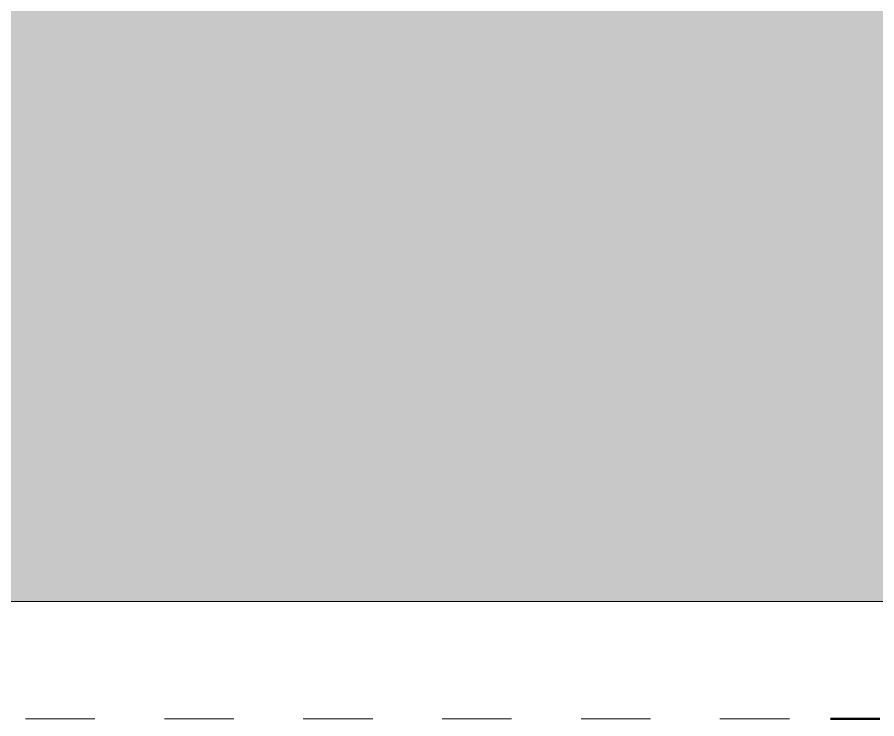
# Model space of a CAD drawing. Header units: millimetres. Extents: x -46169 to 153589, y -86316 to 18123.
# Drawn here: x 143144 to 146638, y -86020 to -83166 of the extents above; entities that cross this region are included whole.
import ezdxf

# ---------------------------------------------------------------- set-up
doc = ezdxf.new("R2010")
doc.units = ezdxf.units.MM
doc.header["$MEASUREMENT"] = 0
doc.linetypes.add('Dashed', pattern=[2822.222233, 1411.111116, -1411.111116])
doc.layers.add('0_Pen_No__105', color=7, linetype='Continuous', lineweight=15, true_color=0xa6a6a6)
doc.layers.add('0_Pen_No__25', color=7, linetype='Continuous', lineweight=50, true_color=0x2a2a2a)
doc.layers.add('A-95-P_Drawing_Pen_No__1', color=7, linetype='Continuous', lineweight=13)
doc.layers.add('A-95-P_Drawing_Pen_No__84', color=8, linetype='Continuous', lineweight=20)

# ---------------------------------------------------------------- blocks, each defined once
blk = doc.blocks.new('A05 Atria Section & Elevation A_STORY_MARKER', base_point=(96051.2, -82919.8))
at = {"layer": '0_Pen_No__105', "linetype": 'Dashed', "ltscale": 0.2}
blk.add_line((131889.1, -86019.8), (146449.3, -86019.8), dxfattribs=at)
at = {"layer": '0_Pen_No__25', "linetype": 'Continuous'}
for p, q in [((146449.3, -86019.8), (146549.3, -86019.8)), ((146549.3, -86019.8), (146649.3, -86019.8))]:
    blk.add_line(p, q, dxfattribs=at)

msp = doc.modelspace()

# ---------------------------------------------------------------- hatches: boundary and pattern name
at = {"layer": 'A-95-P_Drawing_Pen_No__84', "linetype": 'Continuous'}
msp.add_hatch(color=256, dxfattribs=at).paths.add_polyline_path([(153588.5, -82919.8), (124379.1, -82919.8), (124379.1, -85542.9), (153588.5, -85542.9)])

# ---------------------------------------------------------------- linework, layer by layer
at = {"layer": 'A-95-P_Drawing_Pen_No__1', "linetype": 'Continuous', "flags": 128}
msp.add_lwpolyline([(153588.5, -82919.8), (124379.1, -82919.8), (124379.1, -85542.9), (153588.5, -85542.9)], close=True, dxfattribs=at)

# ---------------------------------------------------------------- next in the draw order: block references
at = {"linetype": 'Continuous', "lineweight": 0}
msp.add_blockref('A05 Atria Section & Elevation A_STORY_MARKER', (96051.2, -82919.8), dxfattribs=at)

doc.saveas('drawing.dxf')
